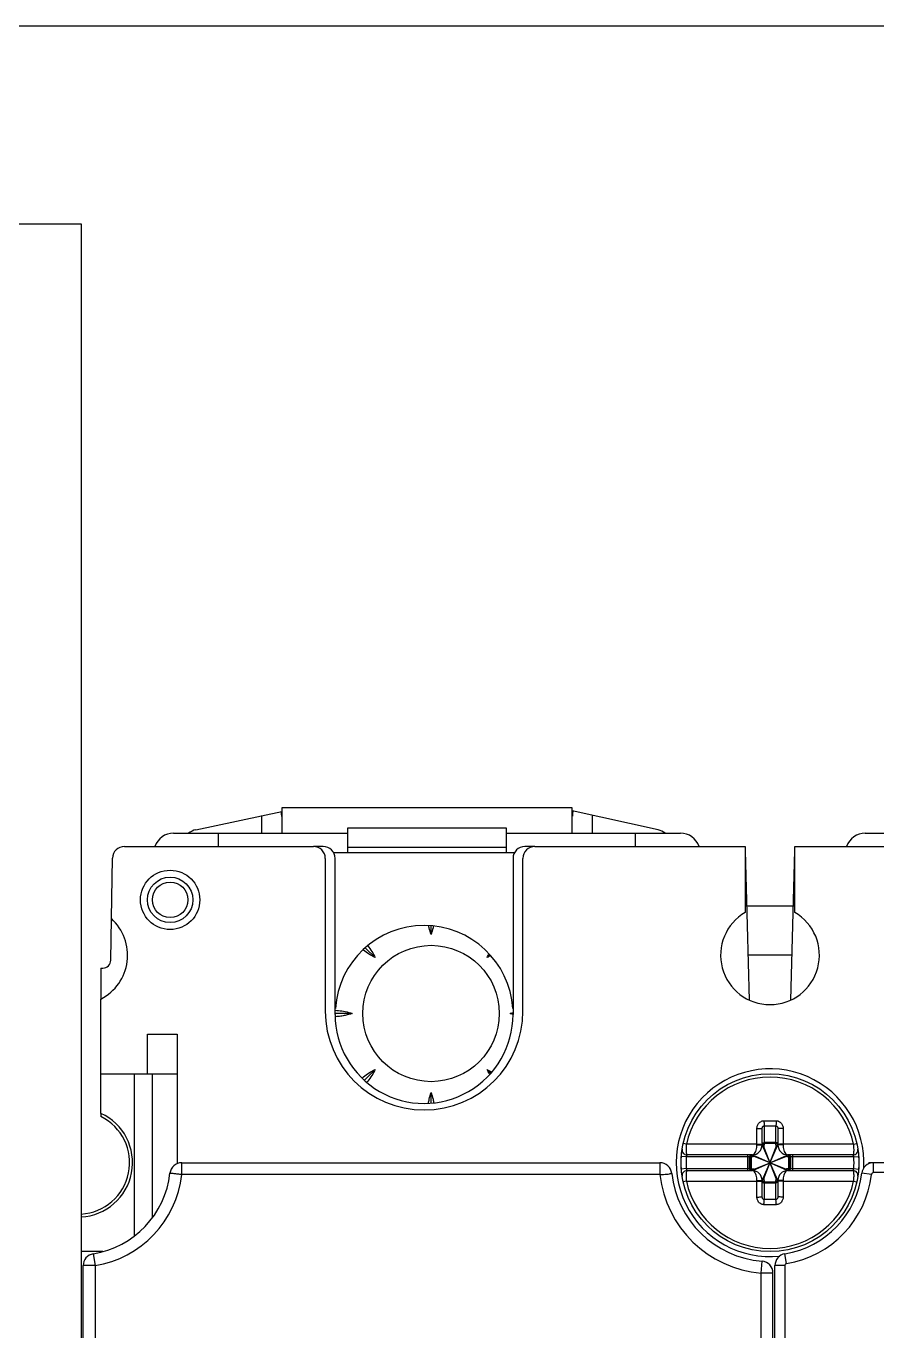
# Model space of a CAD drawing. Header units: millimetres. Extents: x -279 to 279, y -124 to 124.
# Drawn here: x 106.5 to 149.5, y 42.3 to 108.3 of the extents above; entities that cross this region are included whole.
import ezdxf

# ---------------------------------------------------------------- set-up
doc = ezdxf.new("R2010")
doc.units = ezdxf.units.MM
doc.linetypes.add('HIDDENX2', pattern=[0.75, 0.5, -0.25])

msp = doc.modelspace()

# ---------------------------------------------------------------- linework, layer by layer
for p, q in [((119.423, 68.718), (119.423, 67.443)), ((134.123, 68.718), (119.423, 68.718)), ((134.123, 67.443), (134.123, 68.718)), ((115.083, 67.615), (119.423, 68.545)), ((118.423, 67.443), (118.423, 68.331)), ((138.464, 67.604), (134.123, 68.565)), ((135.123, 68.344), (135.123, 67.443)), ((113.948, 67.443), (122.773, 67.443)), ((116.223, 66.768), (116.223, 67.443)), ((122.773, 66.46), (122.773, 67.718)), ((122.773, 67.718), (130.773, 67.718)), ((130.773, 67.718), (130.773, 66.46)), ((130.773, 67.443), (139.598, 67.443)), ((137.324, 66.768), (137.324, 67.443)), ((148.948, 67.443), (157.773, 67.443)), ((111.461, 66.768), (121.026, 66.768)), ((121.524, 66.768), (121.026, 66.768)), ((130.773, 66.718), (122.773, 66.718)), ((132.226, 66.768), (131.724, 66.768)), ((132.226, 66.768), (142.876, 66.768)), ((142.876, 66.768), (142.876, 63.433)), ((145.376, 63.433), (145.376, 66.768)), ((145.376, 66.768), (156.027, 66.768)), ((110.807, 63.117), (110.861, 66.178)), ((121.626, 66.168), (121.626, 58.435)), ((122.048, 66.46), (131.201, 66.46)), ((122.124, 58.268), (122.124, 66.168)), ((131.124, 66.168), (131.124, 58.268)), ((131.626, 58.435), (131.626, 66.168)), ((142.876, 66.546), (143.074, 59.001)), ((145.179, 59.001), (145.376, 66.559)), ((142.949, 63.768), (145.303, 63.768)), ((110.771, 61.011), (110.807, 63.117)), ((126.98, 62.32), (126.98, 62.757)), ((124.15, 61.148), (123.651, 61.647)), ((129.81, 61.148), (129.957, 61.296)), ((145.238, 61.268), (143.015, 61.268)), ((110.276, 60.618), (110.276, 59.049)), ((110.276, 60.618), (110.371, 60.618)), ((110.276, 53.266), (110.276, 59.049)), ((122.978, 58.318), (122.124, 58.318)), ((130.982, 58.318), (131.124, 58.318)), ((112.626, 55.268), (112.626, 57.268)), ((112.626, 57.268), (114.126, 57.268)), ((114.126, 57.268), (114.126, 50.716)), ((124.15, 55.488), (123.602, 54.94)), ((130, 55.298), (129.81, 55.488)), ((110.276, 55.268), (114.126, 55.268)), ((111.976, 47.065), (111.976, 55.268)), ((112.876, 47.983), (112.876, 55.268)), ((126.98, 53.788), (126.98, 54.316)), ((110.276, 53.266), (110.276, 53.097)), ((143.726, 51.667), (143.726, 52.471)), ((143.826, 52.634), (143.826, 51.712)), ((144.426, 51.712), (144.426, 52.634)), ((144.526, 52.471), (144.526, 51.667)), ((139.896, 51.703), (139.733, 51.739)), ((143.464, 51.667), (143.726, 51.667)), ((143.741, 49.9), (144.512, 51.634)), ((144.512, 49.9), (143.741, 51.634)), ((143.808, 49.971), (144.445, 51.563)), ((144.445, 49.97), (143.808, 51.563)), ((144.426, 51.782), (143.826, 51.782)), ((144.426, 51.74), (143.826, 51.74)), ((144.789, 51.667), (144.526, 51.667)), ((148.357, 51.703), (148.52, 51.739)), ((139.638, 50.449), (139.638, 51.085)), ((139.887, 51.067), (139.638, 51.085)), ((143.182, 51.067), (139.887, 51.067)), ((143.226, 51.167), (139.926, 51.167)), ((142.996, 50.367), (142.996, 51.167)), ((143.093, 50.467), (143.093, 51.067)), ((143.115, 51.067), (143.115, 50.467)), ((143.167, 51.067), (143.167, 50.467)), ((143.259, 50.382), (144.994, 51.152)), ((144.994, 50.382), (143.259, 51.152)), ((143.33, 50.448), (144.923, 51.086)), ((144.923, 50.448), (143.33, 51.086)), ((148.326, 51.167), (145.026, 51.167)), ((148.366, 51.067), (145.071, 51.067)), ((145.086, 50.467), (145.086, 51.067)), ((145.138, 50.467), (145.138, 51.067)), ((145.16, 51.067), (145.16, 50.467)), ((145.257, 51.167), (145.257, 50.367)), ((148.366, 51.067), (148.615, 51.085)), ((148.615, 51.085), (148.615, 50.449)), ((114.369, 50.768), (138.557, 50.768)), ((138.557, 50.768), (138.557, 50.167)), ((139.887, 50.467), (139.638, 50.449)), ((139.887, 50.467), (143.182, 50.467)), ((139.926, 50.367), (143.226, 50.367)), ((145.026, 50.367), (148.326, 50.367)), ((145.071, 50.467), (148.366, 50.467)), ((148.366, 50.467), (148.615, 50.449)), ((149.263, 50.179), (148.766, 50.236)), ((149.126, 50.72), (149.126, 50.768)), ((208.911, 50.768), (149.126, 50.768)), ((149.362, 50.268), (149.362, 50.768)), ((208.911, 50.268), (149.362, 50.268)), ((114.368, 50.165), (114.325, 50.17)), ((138.557, 50.167), (114.366, 50.167)), ((139.896, 49.831), (139.733, 49.795)), ((143.464, 49.867), (143.726, 49.867)), ((143.726, 49.063), (143.726, 49.867)), ((143.826, 49.822), (143.826, 48.9)), ((143.826, 49.794), (144.426, 49.794)), ((143.826, 49.752), (144.426, 49.752)), ((144.426, 48.9), (144.426, 49.822)), ((144.526, 49.867), (144.526, 49.063)), ((144.789, 49.867), (144.526, 49.867)), ((148.357, 49.831), (148.52, 49.795)), ((109.276, 48.17), (109.276, 48.022)), ((109.276, 48.022), (109.276, -40.632)), ((110.377, 46.268), (109.276, 46.268)), ((109.376, -40.932), (109.376, 45.561)), ((109.882, 46.156), (109.979, 45.561)), ((109.979, 45.564), (109.976, 45.579)), ((109.978, 45.564), (109.978, 40.768)), ((143.676, 45.186), (143.722, 45.784)), ((144.376, -40.632), (144.376, 45.567)), ((144.876, 45.567), (144.376, 45.567)), ((144.876, 45.567), (144.876, 40.76)), ((144.96, 45.666), (144.88, 46.159)), ((143.675, 40.768), (143.675, 45.186)), ((144.277, 45.185), (143.675, 45.185)), ((144.277, -41.532), (144.277, 45.186))]:
    msp.add_line(p, q)
at = {"color": 7}
msp.add_lwpolyline([(-278.724, -111.719), (271.276, -111.719), (271.276, 108.281), (-278.724, 108.281)], close=True, dxfattribs=at)
at = {"color": 3, "linetype": 'ByBlock', "lineweight": -2}
msp.add_lwpolyline([(-10.724, 98.281), (109.276, 98.281), (109.276, -96.719), (-10.724, -96.719)], close=True, dxfattribs=at)
for points in [[(143.676, 45.186), (143.676, 45.187), (143.675, 45.189), (143.674, 45.19), (143.673, 45.191), (143.673, 45.193), (143.674, 45.194)], [(143.674, 45.194), (143.675, 45.193), (143.676, 45.19), (143.676, 45.186)]]:
    msp.add_lwpolyline(points)
for centre, radius in [((113.776, 64.068), 1.5), ((113.776, 64.068), 1.15), ((113.776, 64.068), 0.9), ((126.98, 58.318), 3.45), ((144.126, 50.767), 4.5)]:
    msp.add_circle(centre, radius)
at = {"color": 4, "linetype": 'HIDDENX2'}
msp.add_circle((49.276, -33.719), 81, dxfattribs=at)
for centre, radius, start, end in [((113.948, 66.443), 1, 90.0002, 161.02857), ((115.298, 66.638), 1, 102.43176, 126.38253), ((138.248, 66.628), 1, 54.67389, 77.51092), ((139.598, 66.443), 1, 18.98049, 90), ((148.948, 66.443), 1, 90.0002, 161.02391), ((111.461, 66.168), 0.6, 89.99996, 179.00002), ((121.026, 66.168), 0.6, 0.00007, 90.00005), ((121.524, 66.168), 0.6, 0.00144, 89.99546), ((131.724, 66.168), 0.6, 90.0054, -179.99987), ((132.226, 66.168), 0.6, 90.00141, 179.99815), ((144.126, 61.268), 2.5, 120.00026, 59.99972), ((109.128, 61.268), 2.498, -7.43644, 47.75318), ((126.626, 58.273), 4.5, 3.74006, 176.26125), ((109.128, 61.268), 2.498, -62.6358, -7.43644), ((110.371, 61.018), 0.4, -90, -0.75185), ((126.626, 58.435), 5, -179.99998, -0.00111), ((126.624, 58.268), 4.5, 179.99586, -0.00001), ((144.126, 50.767), 4.75, -3.21236, -84.08322), ((144.126, 50.767), 4.333, 12.47309, 167.52691), ((109.126, 50.768), 2.75, -86.87327, 65.28), ((109.126, 50.766), 2.6, -86.68622, 63.74241), ((143.226, 51.667), 0.5, -90, 0), ((145.026, 51.667), 0.5, 180, -90), ((139.926, 51.417), 0.25, 171.20259, -90), ((144.126, 50.767), 4.25, 175.95223, -175.95223), ((148.326, 51.417), 0.25, -90.00004, 8.79727), ((144.126, 50.767), 4.25, -4.04777, 4.04777), ((109.126, 50.768), 4.674, -80.69735, -6.56193), ((114.368, 50.165), 0.603, 89.99556, 173.43714), ((138.557, 50.168), 0.6, 5.75905, 90.01378), ((144.125, 50.768), 5, -173.80905, -94.62614), ((139.926, 50.117), 0.25, 89.99996, -171.20273), ((143.226, 49.867), 0.5, 0, 90), ((145.026, 49.867), 0.5, 90, 180), ((144.126, 50.768), 4.67, -80.7182, -6.53741), ((144.126, 50.768), 5.17, -80.7182, -6.53741), ((148.326, 50.117), 0.25, -8.79741, 90), ((149.362, 50.168), 0.6, 90, 173.46259), ((149.362, 50.168), 0.1, 90, 173.46259), ((109.126, 50.768), 5.274, -80.70888, -6.5478), ((144.125, 50.768), 5.6, -173.83582, -94.60951), ((144.126, 50.767), 4.333, -167.52691, -12.47309), ((109.979, 45.561), 0.603, 99.30352, -179.99889), ((143.676, 45.185), 0.6, 0.009, 85.66756), ((144.976, 45.567), 0.6, 99.2818, 180), ((144.976, 45.567), 0.1, 99.2818, 180)]:
    msp.add_arc(centre, radius, start, end)
for points, knots in [([(119.422, 68.281), (119.422, 68.296), (119.42, 68.35), (119.415, 68.437), (119.4, 68.508), (119.389, 68.537)], [0, 0, 0, 0, 0.0438197, 0.1644144, 0.2594884, 0.2594884, 0.2594884, 0.2594884]), ([(134.166, 68.556), (134.152, 68.527), (134.134, 68.456), (134.127, 68.368), (134.125, 68.312), (134.125, 68.297)], [0, 0, 0, 0, 0.0961682, 0.2178848, 0.2637484, 0.2637484, 0.2637484, 0.2637484]), ([(126.98, 62.32), (126.941, 62.431), (126.899, 62.579), (126.869, 62.729), (126.862, 62.765)], [0, 0, 0, 0, 0.3517872, 0.4604313, 0.4604313, 0.4604313, 0.4604313]), ([(127.094, 62.746), (127.088, 62.717), (127.059, 62.573), (127.019, 62.431), (126.98, 62.32)], [0, 0, 0, 0, 0.0895967, 0.4410749, 0.4410749, 0.4410749, 0.4410749]), ([(124.15, 61.148), (124.044, 61.198), (123.838, 61.314), (123.647, 61.452), (123.556, 61.527)], [0, 0, 0, 0, 0.3517858, 0.7058983, 0.7058983, 0.7058983, 0.7058983]), ([(123.769, 61.746), (123.77, 61.744), (123.845, 61.652), (123.984, 61.46), (124.1, 61.254), (124.15, 61.148)], [0, 0, 0, 0, 0.0044779, 0.3585726, 0.7100494, 0.7100494, 0.7100494, 0.7100494]), ([(122.407, 58.18), (122.368, 58.174), (122.276, 58.163), (122.183, 58.156), (122.13, 58.152)], [0, 0, 0, 0, 0.1183966, 0.2787857, 0.2787857, 0.2787857, 0.2787857]), ([(122.133, 58.483), (122.186, 58.48), (122.356, 58.466), (122.64, 58.421), (122.867, 58.357), (122.978, 58.318)], [0, 0, 0, 0, 0.1570327, 0.5111709, 0.8626351, 0.8626351, 0.8626351, 0.8626351]), ([(122.978, 58.318), (122.867, 58.279), (122.678, 58.226), (122.485, 58.191), (122.407, 58.18)], [0, 0, 0, 0, 0.3517663, 0.5876535, 0.5876535, 0.5876535, 0.5876535]), ([(123.556, 55.11), (123.648, 55.184), (123.838, 55.322), (124.044, 55.438), (124.15, 55.488)], [0, 0, 0, 0, 0.3540916, 0.705559, 0.705559, 0.705559, 0.705559]), ([(124.15, 55.488), (124.099, 55.382), (123.984, 55.176), (123.831, 54.965), (123.74, 54.856), (123.724, 54.837)], [0, 0, 0, 0, 0.3517865, 0.7058999, 0.7798339, 0.7798339, 0.7798339, 0.7798339]), ([(126.847, 53.778), (126.857, 53.845), (126.89, 54.027), (126.941, 54.205), (126.98, 54.316)], [0, 0, 0, 0, 0.2027972, 0.5542745, 0.5542745, 0.5542745, 0.5542745]), ([(126.98, 54.316), (127.019, 54.205), (127.068, 54.033), (127.1, 53.858), (127.11, 53.798)], [0, 0, 0, 0, 0.3517875, 0.5344293, 0.5344293, 0.5344293, 0.5344293]), ([(143.464, 52.504), (143.464, 52.527), (143.468, 52.575), (143.487, 52.649), (143.524, 52.723), (143.579, 52.792), (143.651, 52.847), (143.734, 52.882), (143.792, 52.89), (143.821, 52.891)], [0, 0, 0, 0, 0.0686055, 0.1439426, 0.226554, 0.3151503, 0.4062368, 0.4967444, 0.5814957, 0.5814957, 0.5814957, 0.5814957]), ([(143.821, 52.891), (143.888, 52.892), (144.024, 52.893), (144.228, 52.893), (144.364, 52.892), (144.432, 52.891)], [0, 0, 0, 0, 0.2025636, 0.4076196, 0.6117272, 0.6117272, 0.6117272, 0.6117272]), ([(143.821, 52.891), (143.821, 52.857), (143.822, 52.794), (143.824, 52.708), (143.825, 52.656), (143.826, 52.634)], [0, 0, 0, 0, 0.1001381, 0.1907363, 0.2572488, 0.2572488, 0.2572488, 0.2572488]), ([(144.432, 52.891), (144.432, 52.857), (144.431, 52.794), (144.429, 52.708), (144.428, 52.656), (144.426, 52.634)], [0, 0, 0, 0, 0.1001378, 0.190736, 0.257248, 0.257248, 0.257248, 0.257248]), ([(144.432, 52.891), (144.46, 52.89), (144.519, 52.882), (144.601, 52.848), (144.674, 52.792), (144.729, 52.723), (144.766, 52.649), (144.785, 52.575), (144.789, 52.527), (144.789, 52.504)], [0, 0, 0, 0, 0.0844544, 0.1745763, 0.2656171, 0.3543791, 0.4371975, 0.5127248, 0.5814975, 0.5814975, 0.5814975, 0.5814975]), ([(143.464, 52.504), (143.497, 52.505), (143.558, 52.503), (143.643, 52.497), (143.69, 52.489), (143.726, 52.479), (143.726, 52.471)], [0, 0, 0, 0, 0.0995172, 0.1852358, 0.2437846, 0.2679334, 0.2679334, 0.2679334, 0.2679334]), ([(143.464, 51.703), (143.464, 51.785), (143.464, 51.956), (143.464, 52.223), (143.464, 52.408), (143.464, 52.504)], [0, 0, 0, 0, 0.2451334, 0.5135022, 0.8014853, 0.8014853, 0.8014853, 0.8014853]), ([(143.726, 52.471), (143.726, 52.481), (143.728, 52.5), (143.733, 52.53), (143.743, 52.561), (143.758, 52.59), (143.778, 52.613), (143.801, 52.629), (143.818, 52.633), (143.826, 52.634)], [0, 0, 0, 0, 0.0284303, 0.0592124, 0.0918038, 0.1246929, 0.1556434, 0.1834244, 0.2075979, 0.2075979, 0.2075979, 0.2075979]), ([(143.826, 52.634), (143.893, 52.634), (144.026, 52.635), (144.226, 52.635), (144.36, 52.634), (144.426, 52.634)], [0, 0, 0, 0, 0.1989894, 0.3995198, 0.6000139, 0.6000139, 0.6000139, 0.6000139]), ([(144.426, 52.634), (144.434, 52.633), (144.452, 52.629), (144.475, 52.613), (144.495, 52.59), (144.51, 52.561), (144.52, 52.531), (144.525, 52.5), (144.526, 52.481), (144.526, 52.471)], [0, 0, 0, 0, 0.0240864, 0.0517359, 0.0826458, 0.1155786, 0.1482428, 0.1791, 0.2075994, 0.2075994, 0.2075994, 0.2075994]), ([(144.789, 52.504), (144.756, 52.505), (144.695, 52.503), (144.61, 52.497), (144.563, 52.489), (144.526, 52.479), (144.526, 52.471)], [0, 0, 0, 0, 0.0995172, 0.1852358, 0.2437845, 0.2679333, 0.2679333, 0.2679333, 0.2679333]), ([(144.789, 52.504), (144.789, 52.407), (144.789, 52.22), (144.789, 51.953), (144.789, 51.783), (144.789, 51.703)], [0, 0, 0, 0, 0.2923982, 0.5595968, 0.8014853, 0.8014853, 0.8014853, 0.8014853]), ([(139.896, 51.703), (139.892, 51.669), (139.884, 51.6), (139.878, 51.496), (139.876, 51.394), (139.879, 51.303), (139.89, 51.232), (139.901, 51.187), (139.919, 51.167), (139.926, 51.167)], [0, 0, 0, 0, 0.1011592, 0.2076643, 0.3132474, 0.407516, 0.4809532, 0.526858, 0.54949, 0.54949, 0.54949, 0.54949]), ([(143.464, 51.703), (143.369, 51.703), (143.174, 51.703), (142.87, 51.703), (142.54, 51.703), (142.178, 51.703), (141.783, 51.703), (141.356, 51.703), (140.897, 51.703), (140.407, 51.703), (140.07, 51.703), (139.896, 51.703)], [0, 0, 0, 0, 0.284634, 0.583745, 0.912593, 1.274918, 1.670146, 2.09758, 2.55637, 3.046106, 3.56801, 3.56801, 3.56801, 3.56801]), ([(143.226, 51.167), (143.255, 51.167), (143.319, 51.196), (143.383, 51.284), (143.431, 51.4), (143.458, 51.532), (143.464, 51.622), (143.464, 51.667)], [0, 0, 0, 0, 0.0857154, 0.1935589, 0.3219294, 0.4600473, 0.5939554, 0.5939554, 0.5939554, 0.5939554]), ([(143.464, 51.667), (143.464, 51.673), (143.464, 51.685), (143.464, 51.697), (143.464, 51.703)], [0, 0, 0, 0, 0.01817785, 0.03583874, 0.03583874, 0.03583874, 0.03583874]), ([(143.563, 51.702), (143.592, 51.701), (143.644, 51.701), (143.686, 51.691), (143.726, 51.692), (143.726, 51.685)], [0, 0, 0, 0, 0.08551, 0.1433196, 0.1647829, 0.1647829, 0.1647829, 0.1647829]), ([(143.716, 51.564), (143.717, 51.571), (143.72, 51.585), (143.725, 51.605), (143.731, 51.621), (143.737, 51.631), (143.741, 51.634)], [0, 0, 0, 0, 0.02227813, 0.04272751, 0.06093428, 0.07551171, 0.07551171, 0.07551171, 0.07551171]), ([(143.726, 51.695), (143.726, 51.704), (143.742, 51.724), (143.769, 51.733), (143.787, 51.736), (143.792, 51.737)], [0, 0, 0, 0, 0.02606706, 0.06616314, 0.08229636, 0.08229636, 0.08229636, 0.08229636]), ([(143.726, 51.667), (143.726, 51.676), (143.742, 51.696), (143.769, 51.704), (143.787, 51.708), (143.792, 51.709)], [0, 0, 0, 0, 0.026066, 0.06616128, 0.0822948, 0.0822948, 0.0822948, 0.0822948]), ([(143.808, 51.563), (143.804, 51.572), (143.797, 51.588), (143.785, 51.61), (143.771, 51.627), (143.758, 51.637), (143.749, 51.637), (143.746, 51.636)], [0, 0, 0, 0, 0.0283478, 0.0532815, 0.0748872, 0.0920764, 0.1014859, 0.1014859, 0.1014859, 0.1014859]), ([(143.762, 51.762), (143.766, 51.765), (143.776, 51.771), (143.787, 51.775), (143.792, 51.777)], [0, 0, 0, 0, 0.01681323, 0.03392807, 0.03392807, 0.03392807, 0.03392807]), ([(143.826, 51.712), (143.826, 51.687), (143.823, 51.637), (143.814, 51.587), (143.808, 51.563)], [0, 0, 0, 0, 0.0754848, 0.149718, 0.149718, 0.149718, 0.149718]), ([(144.445, 51.563), (144.439, 51.587), (144.43, 51.637), (144.426, 51.687), (144.426, 51.712)], [0, 0, 0, 0, 0.0742087, 0.149722, 0.149722, 0.149722, 0.149722]), ([(144.526, 51.695), (144.526, 51.704), (144.511, 51.724), (144.485, 51.733), (144.466, 51.736), (144.461, 51.737)], [0, 0, 0, 0, 0.02575795, 0.06597454, 0.08217417, 0.08217417, 0.08217417, 0.08217417]), ([(144.526, 51.667), (144.526, 51.676), (144.51, 51.696), (144.484, 51.704), (144.466, 51.708), (144.461, 51.709)], [0, 0, 0, 0, 0.02606707, 0.06616314, 0.08229636, 0.08229636, 0.08229636, 0.08229636]), ([(144.512, 51.634), (144.508, 51.637), (144.496, 51.638), (144.482, 51.627), (144.472, 51.615), (144.467, 51.607), (144.465, 51.604)], [0, 0, 0, 0, 0.01414489, 0.0314115, 0.05261127, 0.06060314, 0.06060314, 0.06060314, 0.06060314]), ([(144.537, 51.564), (144.536, 51.571), (144.533, 51.585), (144.528, 51.605), (144.522, 51.621), (144.516, 51.631), (144.512, 51.634)], [0, 0, 0, 0, 0.02223904, 0.04270095, 0.06093086, 0.07551201, 0.07551201, 0.07551201, 0.07551201]), ([(144.69, 51.702), (144.661, 51.701), (144.609, 51.701), (144.567, 51.691), (144.526, 51.692), (144.526, 51.685)], [0, 0, 0, 0, 0.0855099, 0.1433196, 0.1647829, 0.1647829, 0.1647829, 0.1647829]), ([(148.357, 51.703), (148.183, 51.703), (147.846, 51.703), (147.356, 51.703), (146.897, 51.703), (146.47, 51.703), (146.075, 51.703), (145.713, 51.703), (145.383, 51.703), (145.079, 51.703), (144.884, 51.703), (144.789, 51.703)], [0, 0, 0, 0, 0.521932, 1.011689, 1.470493, 1.89794, 2.293184, 2.655521, 2.984393, 3.283507, 3.56801, 3.56801, 3.56801, 3.56801]), ([(144.789, 51.703), (144.789, 51.697), (144.789, 51.685), (144.789, 51.673), (144.789, 51.667)], [0, 0, 0, 0, 0.01766099, 0.03583874, 0.03583874, 0.03583874, 0.03583874]), ([(144.789, 51.667), (144.789, 51.622), (144.795, 51.532), (144.822, 51.4), (144.869, 51.284), (144.934, 51.196), (144.998, 51.167), (145.026, 51.167)], [0, 0, 0, 0, 0.1339076, 0.2720257, 0.4003964, 0.5082394, 0.5939557, 0.5939557, 0.5939557, 0.5939557]), ([(148.326, 51.167), (148.334, 51.167), (148.352, 51.187), (148.363, 51.232), (148.374, 51.303), (148.377, 51.394), (148.375, 51.496), (148.369, 51.601), (148.361, 51.669), (148.357, 51.703)], [0, 0, 0, 0, 0.022622, 0.0685253, 0.1419848, 0.236287, 0.3418926, 0.4483892, 0.5494906, 0.5494906, 0.5494906, 0.5494906]), ([(139.926, 51.167), (139.923, 51.161), (139.917, 51.148), (139.906, 51.125), (139.896, 51.098), (139.89, 51.077), (139.887, 51.067)], [0, 0, 0, 0, 0.0187148, 0.0440151, 0.0759374, 0.1077522, 0.1077522, 0.1077522, 0.1077522]), ([(143.156, 51.161), (143.151, 51.159), (143.131, 51.149), (143.11, 51.127), (143.1, 51.107), (143.099, 51.101)], [0, 0, 0, 0, 0.01694014, 0.06782964, 0.08515314, 0.08515314, 0.08515314, 0.08515314]), ([(143.149, 51.144), (143.141, 51.136), (143.13, 51.122), (143.123, 51.107), (143.121, 51.101)], [0, 0, 0, 0, 0.03424847, 0.05157209, 0.05157209, 0.05157209, 0.05157209]), ([(143.211, 51.167), (143.195, 51.167), (143.172, 51.161), (143.154, 51.147), (143.149, 51.144)], [0, 0, 0, 0, 0.05012009, 0.06715642, 0.06715642, 0.06715642, 0.06715642]), ([(143.211, 51.167), (143.203, 51.167), (143.183, 51.151), (143.174, 51.125), (143.17, 51.107), (143.17, 51.101)], [0, 0, 0, 0, 0.02574366, 0.06591584, 0.08212123, 0.08212123, 0.08212123, 0.08212123]), ([(143.33, 51.086), (143.306, 51.079), (143.257, 51.07), (143.207, 51.067), (143.182, 51.067)], [0, 0, 0, 0, 0.0741826, 0.1497294, 0.1497294, 0.1497294, 0.1497294]), ([(143.226, 51.167), (143.218, 51.167), (143.198, 51.151), (143.189, 51.125), (143.185, 51.106), (143.185, 51.101)], [0, 0, 0, 0, 0.02606706, 0.06616314, 0.08229637, 0.08229637, 0.08229637, 0.08229637]), ([(143.259, 51.152), (143.257, 51.149), (143.255, 51.137), (143.262, 51.128), (143.266, 51.124)], [0, 0, 0, 0, 0.01414468, 0.03141043, 0.03141043, 0.03141043, 0.03141043]), ([(143.329, 51.178), (143.322, 51.176), (143.308, 51.173), (143.289, 51.168), (143.272, 51.162), (143.262, 51.156), (143.259, 51.152)], [0, 0, 0, 0, 0.02223725, 0.04269836, 0.06092843, 0.07550805, 0.07550805, 0.07550805, 0.07550805]), ([(143.266, 51.124), (143.271, 51.119), (143.283, 51.109), (143.297, 51.101), (143.304, 51.097)], [0, 0, 0, 0, 0.02119907, 0.04643886, 0.04643886, 0.04643886, 0.04643886]), ([(144.923, 51.178), (144.931, 51.176), (144.945, 51.173), (144.964, 51.168), (144.981, 51.162), (144.991, 51.156), (144.994, 51.152)], [0, 0, 0, 0, 0.02227705, 0.04272547, 0.06093149, 0.07550845, 0.07550845, 0.07550845, 0.07550845]), ([(144.923, 51.086), (144.932, 51.089), (144.948, 51.096), (144.97, 51.109), (144.986, 51.122), (144.997, 51.135), (144.997, 51.145), (144.996, 51.148)], [0, 0, 0, 0, 0.0283477, 0.0532806, 0.0748854, 0.0920738, 0.1014832, 0.1014832, 0.1014832, 0.1014832]), ([(145.071, 51.067), (145.046, 51.067), (144.996, 51.07), (144.947, 51.079), (144.923, 51.086)], [0, 0, 0, 0, 0.0755715, 0.1497317, 0.1497317, 0.1497317, 0.1497317]), ([(145.026, 51.167), (145.035, 51.167), (145.055, 51.151), (145.064, 51.125), (145.067, 51.106), (145.068, 51.101)], [0, 0, 0, 0, 0.02606593, 0.06616117, 0.08229471, 0.08229471, 0.08229471, 0.08229471]), ([(145.042, 51.167), (145.058, 51.167), (145.081, 51.161), (145.099, 51.148), (145.103, 51.144)], [0, 0, 0, 0, 0.04960304, 0.06665907, 0.06665907, 0.06665907, 0.06665907]), ([(145.042, 51.167), (145.05, 51.167), (145.07, 51.151), (145.079, 51.125), (145.083, 51.106), (145.083, 51.101)], [0, 0, 0, 0, 0.02606706, 0.06616314, 0.08229637, 0.08229637, 0.08229637, 0.08229637]), ([(145.112, 51.154), (145.126, 51.145), (145.143, 51.127), (145.152, 51.107), (145.154, 51.101)], [0, 0, 0, 0, 0.05088955, 0.06821317, 0.06821317, 0.06821317, 0.06821317]), ([(145.115, 51.132), (145.119, 51.127), (145.125, 51.117), (145.13, 51.107), (145.132, 51.101)], [0, 0, 0, 0, 0.01735271, 0.03476827, 0.03476827, 0.03476827, 0.03476827]), ([(148.366, 51.067), (148.363, 51.077), (148.357, 51.098), (148.347, 51.125), (148.336, 51.148), (148.329, 51.161), (148.326, 51.167)], [0, 0, 0, 0, 0.0318147, 0.0637371, 0.0890374, 0.1077522, 0.1077522, 0.1077522, 0.1077522]), ([(114.325, 50.17), (114.254, 50.178), (114.122, 50.193), (113.95, 50.213), (113.837, 50.226), (113.783, 50.232), (113.769, 50.234)], [0, 0, 0, 0, 0.2169083, 0.3978997, 0.5177022, 0.559585, 0.559585, 0.559585, 0.559585]), ([(114.368, 50.167), (114.368, 50.228), (114.368, 50.345), (114.368, 50.507), (114.369, 50.637), (114.368, 50.72), (114.369, 50.758), (114.369, 50.768)], [0, 0, 0, 0, 0.184337, 0.3522173, 0.4858676, 0.571722, 0.6013117, 0.6013117, 0.6013117, 0.6013117]), ([(138.557, 50.167), (138.619, 50.17), (138.738, 50.176), (138.895, 50.191), (139.034, 50.199), (139.094, 50.221), (139.155, 50.219), (139.154, 50.229)], [0, 0, 0, 0, 0.1853111, 0.3525556, 0.48537, 0.5709244, 0.6011409, 0.6011409, 0.6011409, 0.6011409]), ([(139.926, 50.367), (139.919, 50.367), (139.901, 50.347), (139.89, 50.302), (139.879, 50.231), (139.876, 50.14), (139.878, 50.038), (139.884, 49.933), (139.892, 49.865), (139.896, 49.831)], [0, 0, 0, 0, 0.0226221, 0.0685253, 0.1419848, 0.236287, 0.3418926, 0.4483892, 0.5494906, 0.5494906, 0.5494906, 0.5494906]), ([(139.887, 50.467), (139.89, 50.457), (139.896, 50.436), (139.906, 50.409), (139.917, 50.385), (139.923, 50.372), (139.926, 50.367)], [0, 0, 0, 0, 0.0318147, 0.0637371, 0.0890374, 0.1077522, 0.1077522, 0.1077522, 0.1077522]), ([(143.141, 50.38), (143.126, 50.389), (143.11, 50.407), (143.1, 50.427), (143.099, 50.433)], [0, 0, 0, 0, 0.05088955, 0.06821316, 0.06821316, 0.06821316, 0.06821316]), ([(143.138, 50.402), (143.134, 50.407), (143.127, 50.416), (143.123, 50.427), (143.121, 50.433)], [0, 0, 0, 0, 0.01735271, 0.03476827, 0.03476827, 0.03476827, 0.03476827]), ([(143.211, 50.367), (143.195, 50.367), (143.172, 50.373), (143.154, 50.386), (143.15, 50.39)], [0, 0, 0, 0, 0.04960304, 0.06665908, 0.06665908, 0.06665908, 0.06665908]), ([(143.211, 50.367), (143.203, 50.367), (143.183, 50.383), (143.174, 50.409), (143.17, 50.427), (143.169, 50.433)], [0, 0, 0, 0, 0.02606707, 0.06616314, 0.08229637, 0.08229637, 0.08229637, 0.08229637]), ([(143.182, 50.467), (143.207, 50.467), (143.257, 50.464), (143.306, 50.455), (143.33, 50.448)], [0, 0, 0, 0, 0.0755715, 0.1497317, 0.1497317, 0.1497317, 0.1497317]), ([(143.226, 50.367), (143.218, 50.367), (143.198, 50.383), (143.189, 50.409), (143.185, 50.427), (143.185, 50.433)], [0, 0, 0, 0, 0.02606593, 0.06616117, 0.08229471, 0.08229471, 0.08229471, 0.08229471]), ([(143.464, 49.867), (143.464, 49.912), (143.458, 50.002), (143.431, 50.134), (143.383, 50.25), (143.319, 50.338), (143.255, 50.367), (143.226, 50.367)], [0, 0, 0, 0, 0.1339076, 0.2720257, 0.4003964, 0.5082394, 0.5939557, 0.5939557, 0.5939557, 0.5939557]), ([(143.33, 50.448), (143.321, 50.445), (143.305, 50.438), (143.283, 50.425), (143.267, 50.412), (143.256, 50.399), (143.256, 50.389), (143.257, 50.386)], [0, 0, 0, 0, 0.0283477, 0.0532806, 0.0748854, 0.0920739, 0.1014832, 0.1014832, 0.1014832, 0.1014832]), ([(143.329, 50.356), (143.322, 50.358), (143.308, 50.361), (143.289, 50.366), (143.272, 50.372), (143.262, 50.378), (143.259, 50.382)], [0, 0, 0, 0, 0.02227705, 0.04272547, 0.06093149, 0.07550845, 0.07550845, 0.07550845, 0.07550845]), ([(145.026, 50.367), (144.998, 50.367), (144.934, 50.338), (144.869, 50.25), (144.822, 50.134), (144.795, 50.002), (144.789, 49.912), (144.789, 49.867)], [0, 0, 0, 0, 0.0857154, 0.1935589, 0.3219294, 0.4600473, 0.5939554, 0.5939554, 0.5939554, 0.5939554]), ([(145.071, 50.467), (145.046, 50.467), (144.996, 50.464), (144.947, 50.455), (144.923, 50.448)], [0, 0, 0, 0, 0.0753321, 0.1496914, 0.1496914, 0.1496914, 0.1496914]), ([(144.923, 50.356), (144.931, 50.358), (144.945, 50.361), (144.964, 50.366), (144.981, 50.372), (144.991, 50.378), (144.994, 50.382)], [0, 0, 0, 0, 0.02221081, 0.04255589, 0.06104521, 0.0755154, 0.0755154, 0.0755154, 0.0755154]), ([(144.987, 50.41), (144.982, 50.415), (144.97, 50.425), (144.957, 50.433), (144.949, 50.436)], [0, 0, 0, 0, 0.02091191, 0.04607775, 0.04607775, 0.04607775, 0.04607775]), ([(144.994, 50.382), (144.996, 50.386), (144.998, 50.398), (144.991, 50.406), (144.987, 50.41)], [0, 0, 0, 0, 0.01458251, 0.03123653, 0.03123653, 0.03123653, 0.03123653]), ([(145.071, 50.467), (145.071, 50.45), (145.068, 50.42), (145.055, 50.385), (145.04, 50.371), (145.034, 50.369)], [0, 0, 0, 0, 0.050359, 0.0904545, 0.1092398, 0.1092398, 0.1092398, 0.1092398]), ([(145.086, 50.467), (145.086, 50.45), (145.083, 50.42), (145.07, 50.385), (145.055, 50.371), (145.049, 50.369)], [0, 0, 0, 0, 0.0503577, 0.0904538, 0.1092396, 0.1092396, 0.1092396, 0.1092396]), ([(145.138, 50.467), (145.138, 50.45), (145.129, 50.415), (145.096, 50.38), (145.069, 50.37), (145.058, 50.368)], [0, 0, 0, 0, 0.0519316, 0.1030547, 0.1364663, 0.1364663, 0.1364663, 0.1364663]), ([(145.16, 50.467), (145.16, 50.45), (145.151, 50.415), (145.115, 50.377), (145.08, 50.367), (145.064, 50.367)], [0, 0, 0, 0, 0.0516475, 0.1025371, 0.1526572, 0.1526572, 0.1526572, 0.1526572]), ([(148.326, 50.367), (148.329, 50.372), (148.336, 50.385), (148.346, 50.407), (148.357, 50.435), (148.363, 50.456), (148.366, 50.467)], [0, 0, 0, 0, 0.0178792, 0.0426, 0.0748566, 0.1077504, 0.1077504, 0.1077504, 0.1077504]), ([(148.357, 49.831), (148.361, 49.865), (148.369, 49.933), (148.375, 50.038), (148.377, 50.14), (148.374, 50.231), (148.363, 50.302), (148.352, 50.347), (148.334, 50.367), (148.326, 50.367)], [0, 0, 0, 0, 0.1011592, 0.2076643, 0.3132474, 0.407516, 0.4809532, 0.526858, 0.54949, 0.54949, 0.54949, 0.54949]), ([(139.896, 49.831), (140.07, 49.831), (140.407, 49.831), (140.897, 49.831), (141.356, 49.831), (141.783, 49.831), (142.178, 49.831), (142.54, 49.831), (142.87, 49.831), (143.174, 49.831), (143.369, 49.831), (143.464, 49.831)], [0, 0, 0, 0, 0.521932, 1.011689, 1.470493, 1.89794, 2.293184, 2.655521, 2.984393, 3.283507, 3.56801, 3.56801, 3.56801, 3.56801]), ([(143.464, 49.831), (143.464, 49.837), (143.464, 49.849), (143.464, 49.861), (143.464, 49.867)], [0, 0, 0, 0, 0.01766099, 0.03583874, 0.03583874, 0.03583874, 0.03583874]), ([(143.464, 49.03), (143.464, 49.058), (143.464, 49.118), (143.464, 49.212), (143.464, 49.314), (143.464, 49.427), (143.464, 49.55), (143.464, 49.686), (143.464, 49.781), (143.464, 49.831)], [0, 0, 0, 0, 0.0858183, 0.1792338, 0.2814322, 0.3935658, 0.516742, 0.6522102, 0.8014853, 0.8014853, 0.8014853, 0.8014853]), ([(143.563, 49.832), (143.592, 49.833), (143.641, 49.832), (143.69, 49.845), (143.721, 49.841), (143.725, 49.846)], [0, 0, 0, 0, 0.0855099, 0.1433196, 0.1628273, 0.1628273, 0.1628273, 0.1628273]), ([(143.716, 49.97), (143.717, 49.963), (143.72, 49.949), (143.725, 49.929), (143.731, 49.912), (143.737, 49.903), (143.741, 49.9)], [0, 0, 0, 0, 0.02223797, 0.04270049, 0.06093265, 0.07551204, 0.07551204, 0.07551204, 0.07551204]), ([(143.726, 49.867), (143.726, 49.858), (143.742, 49.838), (143.769, 49.83), (143.787, 49.826), (143.792, 49.825)], [0, 0, 0, 0, 0.02606706, 0.06616314, 0.08229636, 0.08229636, 0.08229636, 0.08229636]), ([(143.726, 49.839), (143.726, 49.83), (143.742, 49.81), (143.768, 49.801), (143.787, 49.798), (143.792, 49.797)], [0, 0, 0, 0, 0.02575795, 0.06597454, 0.08217418, 0.08217418, 0.08217418, 0.08217418]), ([(143.741, 49.9), (143.745, 49.897), (143.757, 49.896), (143.769, 49.906), (143.776, 49.913), (143.779, 49.917)], [0, 0, 0, 0, 0.01414489, 0.03141149, 0.04509897, 0.04509897, 0.04509897, 0.04509897]), ([(143.779, 49.917), (143.78, 49.919), (143.783, 49.923), (143.786, 49.927), (143.788, 49.93)], [0, 0, 0, 0, 0.00753387, 0.01552574, 0.01552574, 0.01552574, 0.01552574]), ([(143.808, 49.971), (143.814, 49.947), (143.823, 49.897), (143.826, 49.847), (143.826, 49.822)], [0, 0, 0, 0, 0.0742087, 0.149722, 0.149722, 0.149722, 0.149722]), ([(144.426, 49.822), (144.426, 49.847), (144.43, 49.897), (144.439, 49.947), (144.445, 49.971)], [0, 0, 0, 0, 0.0754848, 0.149718, 0.149718, 0.149718, 0.149718]), ([(144.445, 49.97), (144.449, 49.962), (144.456, 49.945), (144.468, 49.924), (144.482, 49.907), (144.495, 49.897), (144.504, 49.897), (144.507, 49.898)], [0, 0, 0, 0, 0.0283478, 0.0532815, 0.0748872, 0.0920764, 0.1014859, 0.1014859, 0.1014859, 0.1014859]), ([(144.526, 49.867), (144.526, 49.858), (144.51, 49.838), (144.484, 49.83), (144.466, 49.826), (144.461, 49.825)], [0, 0, 0, 0, 0.026066, 0.06616128, 0.0822948, 0.0822948, 0.0822948, 0.0822948]), ([(144.526, 49.839), (144.526, 49.83), (144.51, 49.81), (144.484, 49.801), (144.466, 49.798), (144.461, 49.797)], [0, 0, 0, 0, 0.02606707, 0.06616314, 0.08229636, 0.08229636, 0.08229636, 0.08229636]), ([(144.491, 49.772), (144.486, 49.769), (144.477, 49.763), (144.466, 49.759), (144.461, 49.757)], [0, 0, 0, 0, 0.01681323, 0.03392807, 0.03392807, 0.03392807, 0.03392807]), ([(144.537, 49.97), (144.536, 49.963), (144.533, 49.949), (144.528, 49.929), (144.522, 49.912), (144.516, 49.903), (144.512, 49.9)], [0, 0, 0, 0, 0.02227813, 0.04272751, 0.06093428, 0.07551171, 0.07551171, 0.07551171, 0.07551171]), ([(144.69, 49.832), (144.661, 49.833), (144.612, 49.832), (144.562, 49.845), (144.532, 49.841), (144.528, 49.846)], [0, 0, 0, 0, 0.08551, 0.1433196, 0.1628273, 0.1628273, 0.1628273, 0.1628273]), ([(144.789, 49.867), (144.789, 49.861), (144.789, 49.849), (144.789, 49.837), (144.789, 49.831)], [0, 0, 0, 0, 0.01817785, 0.03583874, 0.03583874, 0.03583874, 0.03583874]), ([(144.789, 49.831), (144.884, 49.831), (145.079, 49.831), (145.383, 49.831), (145.713, 49.831), (146.075, 49.831), (146.47, 49.831), (146.897, 49.831), (147.356, 49.831), (147.846, 49.831), (148.183, 49.831), (148.357, 49.831)], [0, 0, 0, 0, 0.284634, 0.583745, 0.912593, 1.274918, 1.670146, 2.09758, 2.55637, 3.046106, 3.56801, 3.56801, 3.56801, 3.56801]), ([(144.789, 49.831), (144.789, 49.781), (144.789, 49.685), (144.789, 49.549), (144.789, 49.425), (144.789, 49.313), (144.789, 49.21), (144.789, 49.117), (144.789, 49.058), (144.789, 49.03)], [0, 0, 0, 0, 0.1507243, 0.2867075, 0.4100161, 0.5219337, 0.6236486, 0.7164144, 0.8014853, 0.8014853, 0.8014853, 0.8014853]), ([(143.464, 49.03), (143.497, 49.029), (143.558, 49.031), (143.643, 49.037), (143.69, 49.045), (143.726, 49.055), (143.726, 49.063)], [0, 0, 0, 0, 0.0995172, 0.1852358, 0.2437845, 0.2679333, 0.2679333, 0.2679333, 0.2679333]), ([(143.821, 48.643), (143.792, 48.644), (143.734, 48.652), (143.652, 48.686), (143.579, 48.742), (143.524, 48.811), (143.487, 48.885), (143.468, 48.959), (143.464, 49.007), (143.464, 49.03)], [0, 0, 0, 0, 0.0844544, 0.1745763, 0.2656171, 0.3543791, 0.4371975, 0.5127248, 0.5814975, 0.5814975, 0.5814975, 0.5814975]), ([(143.826, 48.9), (143.818, 48.901), (143.801, 48.905), (143.778, 48.92), (143.758, 48.944), (143.743, 48.973), (143.733, 49.003), (143.728, 49.034), (143.726, 49.053), (143.726, 49.063)], [0, 0, 0, 0, 0.0240864, 0.0517359, 0.0826458, 0.1155786, 0.1482428, 0.1791, 0.2075994, 0.2075994, 0.2075994, 0.2075994]), ([(143.821, 48.643), (143.821, 48.677), (143.822, 48.74), (143.824, 48.826), (143.825, 48.878), (143.826, 48.9)], [0, 0, 0, 0, 0.1001378, 0.190736, 0.257248, 0.257248, 0.257248, 0.257248]), ([(144.426, 48.9), (144.36, 48.9), (144.226, 48.898), (144.026, 48.898), (143.893, 48.9), (143.826, 48.9)], [0, 0, 0, 0, 0.2005115, 0.4010562, 0.6000139, 0.6000139, 0.6000139, 0.6000139]), ([(144.526, 49.063), (144.526, 49.053), (144.525, 49.034), (144.52, 49.003), (144.51, 48.973), (144.495, 48.944), (144.475, 48.921), (144.452, 48.905), (144.435, 48.901), (144.426, 48.9)], [0, 0, 0, 0, 0.0284303, 0.0592124, 0.0918038, 0.1246929, 0.1556434, 0.1834244, 0.2075979, 0.2075979, 0.2075979, 0.2075979]), ([(144.432, 48.643), (144.432, 48.677), (144.431, 48.74), (144.429, 48.826), (144.428, 48.878), (144.426, 48.9)], [0, 0, 0, 0, 0.1001381, 0.1907363, 0.2572488, 0.2572488, 0.2572488, 0.2572488]), ([(144.789, 49.03), (144.789, 49.007), (144.785, 48.959), (144.766, 48.885), (144.729, 48.811), (144.674, 48.742), (144.602, 48.687), (144.519, 48.652), (144.461, 48.644), (144.432, 48.643)], [0, 0, 0, 0, 0.0686055, 0.1439426, 0.226554, 0.3151503, 0.4062368, 0.4967444, 0.5814957, 0.5814957, 0.5814957, 0.5814957]), ([(144.789, 49.03), (144.756, 49.029), (144.695, 49.031), (144.61, 49.037), (144.563, 49.045), (144.526, 49.055), (144.526, 49.063)], [0, 0, 0, 0, 0.0995172, 0.1852358, 0.2437846, 0.2679334, 0.2679334, 0.2679334, 0.2679334]), ([(144.432, 48.643), (144.364, 48.642), (144.228, 48.641), (144.024, 48.641), (143.888, 48.642), (143.821, 48.643)], [0, 0, 0, 0, 0.2041251, 0.409196, 0.6117272, 0.6117272, 0.6117272, 0.6117272]), ([(109.978, 45.561), (109.916, 45.561), (109.799, 45.561), (109.637, 45.561), (109.508, 45.561), (109.425, 45.561), (109.386, 45.561), (109.376, 45.561)], [0, 0, 0, 0, 0.1844255, 0.3523238, 0.4859845, 0.5718421, 0.6014329, 0.6014329, 0.6014329, 0.6014329])]:
    msp.add_open_spline(points, degree=3, knots=knots)
for points in [[(123.556, 61.527), (123.549, 61.532), (123.543, 61.536), (123.537, 61.541)], [(129.81, 61.148), (129.841, 61.214), (129.876, 61.28), (129.913, 61.343)], [(130.001, 61.249), (129.939, 61.213), (129.875, 61.179), (129.81, 61.148)], [(130.982, 58.318), (131.029, 58.335), (131.076, 58.35), (131.124, 58.364)], [(131.124, 58.272), (131.076, 58.286), (131.029, 58.301), (130.982, 58.318)], [(129.945, 55.238), (129.896, 55.319), (129.851, 55.402), (129.81, 55.488)], [(129.81, 55.488), (129.893, 55.448), (129.975, 55.404), (130.054, 55.356)], [(123.486, 55.052), (123.509, 55.071), (123.532, 55.091), (123.556, 55.11)], [(143.464, 51.703), (143.497, 51.703), (143.53, 51.702), (143.563, 51.702)], [(143.726, 51.695), (143.726, 51.71), (143.731, 51.726), (143.74, 51.738)], [(143.74, 51.738), (143.745, 51.747), (143.753, 51.755), (143.762, 51.762)], [(143.746, 51.636), (143.744, 51.636), (143.742, 51.635), (143.741, 51.634)], [(143.792, 51.777), (143.803, 51.78), (143.815, 51.782), (143.826, 51.782)], [(143.792, 51.737), (143.804, 51.739), (143.815, 51.74), (143.826, 51.74)], [(143.792, 51.709), (143.804, 51.711), (143.815, 51.712), (143.826, 51.712)], [(144.461, 51.777), (144.45, 51.78), (144.438, 51.782), (144.426, 51.782)], [(144.461, 51.737), (144.449, 51.739), (144.438, 51.74), (144.426, 51.74)], [(144.461, 51.709), (144.449, 51.711), (144.438, 51.712), (144.426, 51.712)], [(144.449, 51.573), (144.448, 51.57), (144.446, 51.567), (144.445, 51.563)], [(144.457, 51.589), (144.454, 51.584), (144.451, 51.578), (144.449, 51.573)], [(144.465, 51.604), (144.462, 51.599), (144.459, 51.594), (144.457, 51.589)], [(144.476, 51.77), (144.471, 51.773), (144.466, 51.775), (144.461, 51.777)], [(144.491, 51.762), (144.486, 51.765), (144.481, 51.768), (144.476, 51.77)], [(144.513, 51.739), (144.507, 51.748), (144.499, 51.755), (144.491, 51.762)], [(144.526, 51.695), (144.526, 51.71), (144.521, 51.726), (144.513, 51.739)], [(144.789, 51.703), (144.756, 51.703), (144.723, 51.702), (144.69, 51.702)], [(143.099, 51.101), (143.095, 51.09), (143.093, 51.079), (143.093, 51.067)], [(143.121, 51.101), (143.117, 51.09), (143.115, 51.079), (143.115, 51.067)], [(143.189, 51.167), (143.178, 51.167), (143.167, 51.165), (143.156, 51.161)], [(143.17, 51.101), (143.168, 51.09), (143.167, 51.078), (143.167, 51.067)], [(143.185, 51.101), (143.183, 51.09), (143.182, 51.078), (143.182, 51.067)], [(143.304, 51.097), (143.31, 51.094), (143.315, 51.092), (143.321, 51.089)], [(143.321, 51.089), (143.324, 51.088), (143.327, 51.087), (143.33, 51.086)], [(144.996, 51.148), (144.995, 51.149), (144.995, 51.151), (144.994, 51.152)], [(145.064, 51.167), (145.075, 51.167), (145.086, 51.165), (145.097, 51.161)], [(145.068, 51.101), (145.07, 51.09), (145.071, 51.078), (145.071, 51.067)], [(145.083, 51.101), (145.085, 51.09), (145.086, 51.078), (145.086, 51.067)], [(145.097, 51.161), (145.102, 51.159), (145.107, 51.156), (145.112, 51.154)], [(145.103, 51.144), (145.108, 51.14), (145.112, 51.136), (145.115, 51.132)], [(145.132, 51.101), (145.136, 51.09), (145.138, 51.079), (145.138, 51.067)], [(145.154, 51.101), (145.158, 51.09), (145.16, 51.079), (145.16, 51.067)], [(143.099, 50.433), (143.095, 50.444), (143.093, 50.455), (143.093, 50.467)], [(143.121, 50.433), (143.117, 50.444), (143.115, 50.455), (143.115, 50.467)], [(143.15, 50.39), (143.145, 50.394), (143.141, 50.398), (143.138, 50.402)], [(143.156, 50.373), (143.151, 50.375), (143.146, 50.377), (143.141, 50.38)], [(143.189, 50.367), (143.178, 50.367), (143.167, 50.369), (143.156, 50.373)], [(143.169, 50.433), (143.168, 50.444), (143.167, 50.456), (143.167, 50.467)], [(143.185, 50.433), (143.183, 50.444), (143.182, 50.456), (143.182, 50.467)], [(143.257, 50.386), (143.258, 50.385), (143.258, 50.383), (143.259, 50.382)], [(144.932, 50.444), (144.929, 50.446), (144.926, 50.447), (144.923, 50.448)], [(144.949, 50.436), (144.944, 50.439), (144.938, 50.442), (144.932, 50.444)], [(145.034, 50.369), (145.032, 50.368), (145.029, 50.367), (145.026, 50.367)], [(145.058, 50.368), (145.053, 50.367), (145.047, 50.367), (145.042, 50.367)], [(143.464, 49.831), (143.497, 49.831), (143.53, 49.832), (143.563, 49.832)], [(143.725, 49.846), (143.726, 49.847), (143.726, 49.848), (143.726, 49.849)], [(143.726, 49.839), (143.726, 49.823), (143.732, 49.808), (143.74, 49.795)], [(143.74, 49.795), (143.746, 49.786), (143.753, 49.778), (143.762, 49.772)], [(143.762, 49.772), (143.767, 49.769), (143.771, 49.766), (143.776, 49.764)], [(143.776, 49.764), (143.782, 49.761), (143.787, 49.759), (143.792, 49.757)], [(143.788, 49.93), (143.791, 49.934), (143.793, 49.94), (143.796, 49.945)], [(143.792, 49.825), (143.804, 49.823), (143.815, 49.822), (143.826, 49.822)], [(143.792, 49.797), (143.803, 49.795), (143.815, 49.794), (143.826, 49.794)], [(143.792, 49.757), (143.803, 49.754), (143.815, 49.752), (143.826, 49.752)], [(143.796, 49.945), (143.799, 49.95), (143.802, 49.956), (143.804, 49.961)], [(143.804, 49.961), (143.805, 49.964), (143.807, 49.967), (143.808, 49.97)], [(144.461, 49.825), (144.449, 49.823), (144.438, 49.822), (144.426, 49.822)], [(144.461, 49.797), (144.449, 49.795), (144.438, 49.794), (144.426, 49.794)], [(144.461, 49.757), (144.45, 49.754), (144.438, 49.752), (144.426, 49.752)], [(144.513, 49.796), (144.507, 49.787), (144.5, 49.779), (144.491, 49.772)], [(144.507, 49.898), (144.509, 49.898), (144.51, 49.899), (144.512, 49.9)], [(144.526, 49.839), (144.526, 49.824), (144.521, 49.808), (144.513, 49.796)], [(144.528, 49.846), (144.527, 49.847), (144.526, 49.848), (144.526, 49.849)], [(144.789, 49.831), (144.756, 49.831), (144.723, 49.832), (144.69, 49.832)]]:
    msp.add_open_spline(points, degree=3)

doc.saveas('drawing.dxf')
